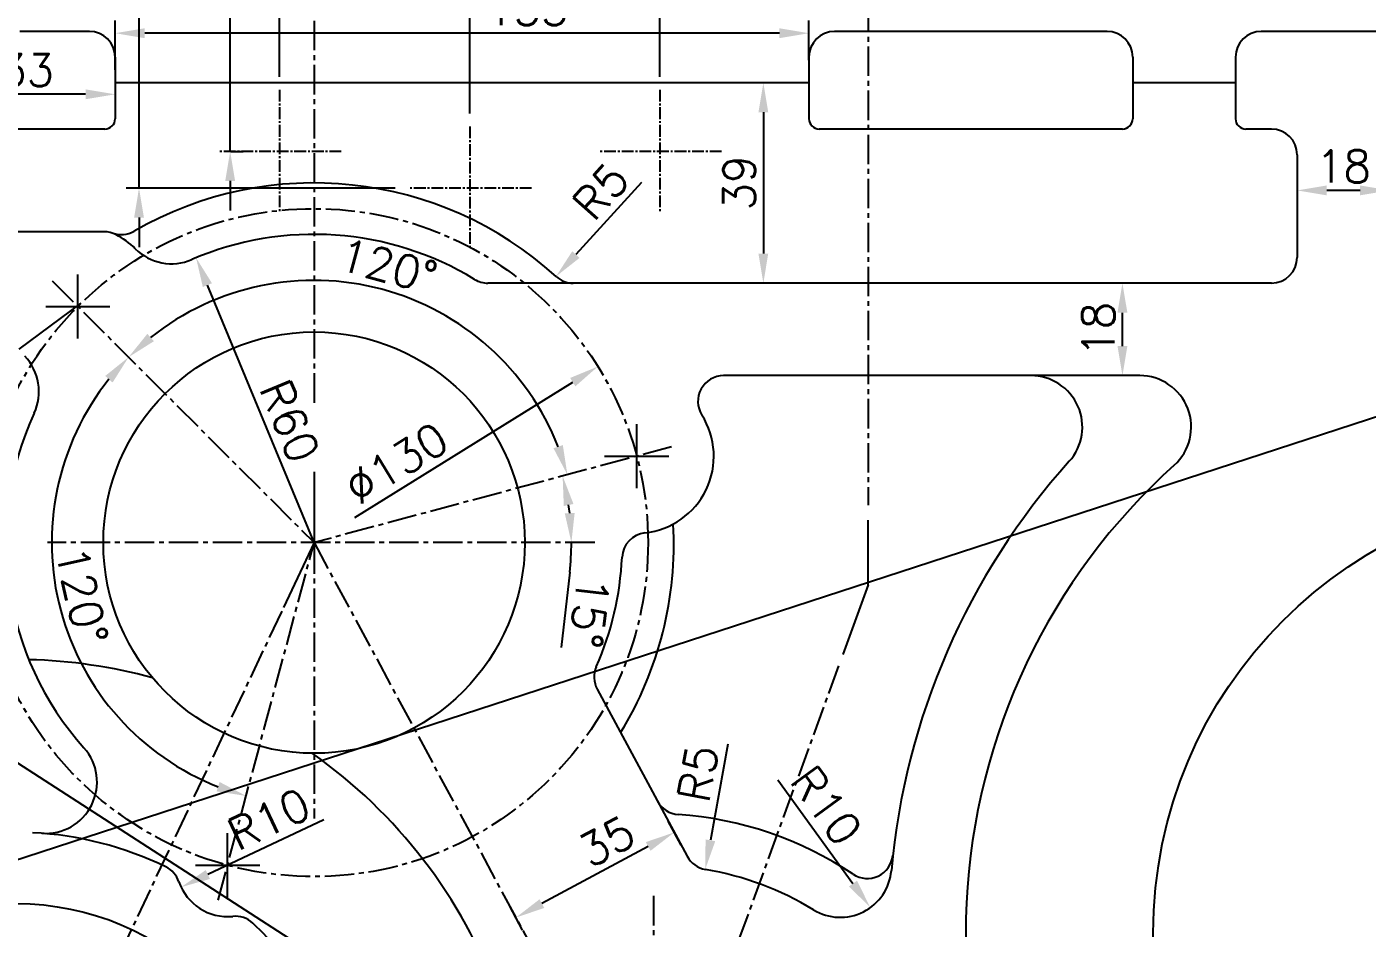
# Model space of a CAD drawing. Header units: millimetres. Extents: x -3508 to 12243, y -3609 to 4092.
# Drawn here: x 4080.6 to 4341.4, y 2793.7 to 2969.1 of the extents above; entities that cross this region are included whole.
import ezdxf

# ---------------------------------------------------------------- set-up
doc = ezdxf.new("R2010")
doc.units = ezdxf.units.MM
doc.header["$LTSCALE"] = 0.3
doc.header["$PDSIZE"] = -50
doc.linetypes.add('CENTER2', pattern=[28.575, 19.05, -3.175, 3.175, -3.175])
doc.layers.add('center', color=1, linetype='CENTER2')
doc.styles.add('rs', font='romans.shx')
doc.dimstyles.new('sarab', dxfattribs={"dimscale": 3, "dimtxt": 2.5, "dimasz": 2.3, "dimexe": 1, "dimexo": 1, "dimtad": 1, "dimdec": 3, "dimdsep": 46, "dimtxsty": 'rs', "dimcen": 0, "dimclrd": 1, "dimclre": 1, "dimclrt": 7, "dimadec": 3, "dimazin": 2, "dimtfac": 1, "dimtdec": 3, "dimtmove": 0, "dimatfit": 3, "dimfxl": 0, "dimarcsym": 0})

# ---------------------------------------------------------------- blocks, each defined once
blk = doc.blocks.new('*D781')
at = {"color": 1, "lineweight": -2, "transparency": 16777216}
blk.add_line((4136.47, 2868.7), (4115.72, 2918.82), dxfattribs=at)
at = {"color": 1, "transparency": 16777216}
blk.add_solid([(4116.6, 2919.19), (4114.83, 2918.45), (4113.52, 2924.13)], dxfattribs=at)
at = {"layer": 'Defpoints', "color": 0, "transparency": 16777216}
for p in [(4113.52, 2924.13), (4136.47, 2868.7)]:
    blk.add_point(p, dxfattribs=at)
at = {"color": 7, "transparency": 16777216, "insert": (4131.74, 2892.37), "char_height": 6.25, "attachment_point": 5, "rotation": 292.495, "style": 'rs'}
blk.add_mtext('R60', dxfattribs=at)
blk = doc.blocks.new('*D787')
at = {"color": 1, "lineweight": -2, "transparency": 16777216}
for p, q in [((4327.77, 2941.7), (4327.77, 2934.75)), ((4340.02, 2937.25), (4333.52, 2937.25))]:
    blk.add_line(p, q, dxfattribs=at)
at = {"color": 1, "transparency": 16777216}
for points in [[(4333.52, 2938.21), (4333.52, 2936.29), (4327.77, 2937.25)], [(4340.02, 2938.21), (4340.02, 2936.29), (4345.77, 2937.25)]]:
    blk.add_solid(points, dxfattribs=at)
at = {"layer": 'Defpoints', "color": 0, "transparency": 16777216}
for p in [(4327.77, 2944.2), (4327.77, 2937.25), (4345.77, 2937.25)]:
    blk.add_point(p, dxfattribs=at)
at = {"color": 7, "transparency": 16777216, "insert": (4336.77, 2941.93), "char_height": 6.25, "attachment_point": 5, "style": 'rs'}
blk.add_mtext('18', dxfattribs=at)
blk = doc.blocks.new('*D788')
at = {"color": 1, "lineweight": -2, "transparency": 16777216}
for p, q in [((4293.77, 2906.95), (4293.77, 2913.45)), ((4294.65, 2901.2), (4291.27, 2901.2))]:
    blk.add_line(p, q, dxfattribs=at)
at = {"color": 1, "transparency": 16777216}
for points in [[(4292.81, 2913.45), (4294.73, 2913.45), (4293.77, 2919.2)], [(4292.81, 2906.95), (4294.73, 2906.95), (4293.77, 2901.2)]]:
    blk.add_solid(points, dxfattribs=at)
at = {"layer": 'Defpoints', "color": 0, "transparency": 16777216}
for p in [(4293.77, 2919.2), (4293.77, 2919.2), (4297.15, 2901.2)]:
    blk.add_point(p, dxfattribs=at)
at = {"color": 7, "transparency": 16777216, "insert": (4289.08, 2910.2), "char_height": 6.25, "attachment_point": 5, "rotation": 90, "style": 'rs'}
blk.add_mtext('18', dxfattribs=at)
blk = doc.blocks.new('*D789')
at = {"color": 1, "lineweight": -2, "transparency": 16777216}
for p, q in [((4097.77, 2960.7), (4097.77, 2970.34)), ((4232.77, 2962.6), (4232.77, 2970.34)), ((4227.02, 2967.84), (4103.52, 2967.84))]:
    blk.add_line(p, q, dxfattribs=at)
at = {"color": 1, "transparency": 16777216}
for points in [[(4103.52, 2968.8), (4103.52, 2966.88), (4097.77, 2967.84)], [(4227.02, 2968.8), (4227.02, 2966.88), (4232.77, 2967.84)]]:
    blk.add_solid(points, dxfattribs=at)
at = {"layer": 'Defpoints', "color": 0, "transparency": 16777216}
for p in [(4097.77, 2967.84), (4097.77, 2958.2), (4232.77, 2960.1)]:
    blk.add_point(p, dxfattribs=at)
at = {"color": 7, "transparency": 16777216, "insert": (4177.98, 2972.53), "char_height": 6.25, "attachment_point": 5, "style": 'rs'}
blk.add_mtext('135', dxfattribs=at)
blk = doc.blocks.new('*D790')
at = {"color": 1, "lineweight": -2, "transparency": 16777216}
for p, q in [((4092.02, 2955.95), (4070.52, 2955.95)), ((4097.77, 2955.7), (4097.77, 2953.45)), ((4064.77, 2953.7), (4064.77, 2953.45))]:
    blk.add_line(p, q, dxfattribs=at)
at = {"color": 1, "transparency": 16777216}
for points in [[(4070.52, 2956.91), (4070.52, 2954.99), (4064.77, 2955.95)], [(4092.02, 2956.91), (4092.02, 2954.99), (4097.77, 2955.95)]]:
    blk.add_solid(points, dxfattribs=at)
at = {"layer": 'Defpoints', "color": 0, "transparency": 16777216}
for p in [(4097.77, 2958.2), (4064.77, 2956.2), (4064.77, 2955.95)]:
    blk.add_point(p, dxfattribs=at)
at = {"color": 7, "transparency": 16777216, "insert": (4080.52, 2960.64), "char_height": 6.25, "attachment_point": 5, "style": 'rs'}
blk.add_mtext('33', dxfattribs=at)
blk = doc.blocks.new('*D791')
at = {"color": 1, "lineweight": -2, "transparency": 16777216}
for p, q in [((4230.27, 2958.2), (4221.4, 2958.2)), ((4223.9, 2952.45), (4223.9, 2924.95))]:
    blk.add_line(p, q, dxfattribs=at)
at = {"color": 1, "transparency": 16777216}
for points in [[(4222.94, 2952.45), (4224.85, 2952.45), (4223.9, 2958.2)], [(4222.94, 2924.95), (4224.85, 2924.95), (4223.9, 2919.2)]]:
    blk.add_solid(points, dxfattribs=at)
at = {"layer": 'Defpoints', "color": 0, "transparency": 16777216}
for p in [(4232.77, 2958.2), (4223.9, 2919.2), (4223.9, 2919.2)]:
    blk.add_point(p, dxfattribs=at)
at = {"color": 7, "transparency": 16777216, "insert": (4219.21, 2938.7), "char_height": 6.25, "attachment_point": 5, "rotation": 90, "style": 'rs'}
blk.add_mtext('39', dxfattribs=at)
blk = doc.blocks.new('*D802')
at = {"color": 1, "lineweight": -2, "transparency": 16777216}
for p, q in [((4207.88, 2809.85), (4205.38, 2814.5)), ((4201.5, 2809.58), (4180.8, 2798.44)), ((4177.06, 2793.27), (4174.56, 2797.92))]:
    blk.add_line(p, q, dxfattribs=at)
at = {"color": 1, "transparency": 16777216}
for points in [[(4201.04, 2810.42), (4201.95, 2808.73), (4206.56, 2812.3)], [(4180.35, 2799.29), (4181.26, 2797.6), (4175.74, 2795.72)]]:
    blk.add_solid(points, dxfattribs=at)
at = {"layer": 'Defpoints', "color": 0, "transparency": 16777216}
for p in [(4209.07, 2807.65), (4175.74, 2795.72), (4178.24, 2791.07)]:
    blk.add_point(p, dxfattribs=at)
at = {"color": 7, "transparency": 16777216, "insert": (4193.43, 2810.56), "char_height": 6.25, "attachment_point": 5, "rotation": 28.2841, "style": 'rs'}
blk.add_mtext('35', dxfattribs=at)
blk = doc.blocks.new('*D803')
at = {"color": 1, "lineweight": -2, "transparency": 16777216}
for start, end in [(90, 118.2841), (65.8898, 77.9449), (130.3391, 142.3942)]:
    blk.add_arc((4202.52, 2745.95), 27.38, start, end, dxfattribs=at)
at = {"color": 1, "transparency": 16777216}
for points in [[(4208.14, 2771.77), (4208.34, 2773.68), (4202.52, 2773.33)], [(4184.26, 2767.61), (4185.34, 2766.03), (4189.55, 2770.06)]]:
    blk.add_solid(points, dxfattribs=at)
at = {"layer": 'Defpoints', "color": 0, "transparency": 16777216}
for p in [(4136.47, 2868.7), (4202.52, 2799.93), (4193.67, 2771.86), (4202.52, 2745.95), (4202.52, 2612.58)]:
    blk.add_point(p, dxfattribs=at)
at = {"color": 7, "transparency": 16777216, "insert": (4194.81, 2777.07), "char_height": 6.25, "attachment_point": 5, "rotation": 13.9119, "style": 'rs'}
blk.add_mtext('28%%D', dxfattribs=at)
blk = doc.blocks.new('*D804')
at = {"color": 1, "lineweight": -2, "transparency": 16777216}
for p, q in [((4166.77, 2952.2), (4166.77, 3018.51)), ((4380.02, 3016.01), (4172.52, 3016.01))]:
    blk.add_line(p, q, dxfattribs=at)
at = {"color": 1, "transparency": 16777216}
for points in [[(4172.52, 3016.97), (4172.52, 3015.05), (4166.77, 3016.01)], [(4380.02, 3016.97), (4380.02, 3015.05), (4385.77, 3016.01)]]:
    blk.add_solid(points, dxfattribs=at)
at = {"layer": 'Defpoints', "color": 0, "transparency": 16777216}
for p in [(4166.77, 3016.01), (4385.77, 3016.01), (4166.77, 2949.7)]:
    blk.add_point(p, dxfattribs=at)
at = {"color": 7, "transparency": 16777216, "insert": (4279.3, 3020.69), "char_height": 6.25, "attachment_point": 5, "style": 'rs'}
blk.add_mtext('219', dxfattribs=at)
blk = doc.blocks.new('*D805')
at = {"color": 1, "lineweight": -2, "transparency": 16777216}
for p, q in [((4166.77, 2985.7), (4166.77, 2998.33)), ((4203.77, 2959.35), (4203.77, 2998.33)), ((4172.52, 2995.83), (4198.02, 2995.83))]:
    blk.add_line(p, q, dxfattribs=at)
at = {"color": 1, "transparency": 16777216}
for points in [[(4172.52, 2996.79), (4172.52, 2994.88), (4166.77, 2995.83)], [(4198.02, 2996.79), (4198.02, 2994.88), (4203.77, 2995.83)]]:
    blk.add_solid(points, dxfattribs=at)
at = {"layer": 'Defpoints', "color": 0, "transparency": 16777216}
for p in [(4203.77, 2995.83), (4166.77, 2983.2), (4203.77, 2956.85)]:
    blk.add_point(p, dxfattribs=at)
at = {"color": 7, "transparency": 16777216, "insert": (4185.27, 3000.52), "char_height": 6.25, "attachment_point": 5, "style": 'rs'}
blk.add_mtext('37', dxfattribs=at)
blk = doc.blocks.new('*D806')
at = {"color": 1, "lineweight": -2, "transparency": 16777216}
for p, q in [((4129.77, 2959.35), (4129.77, 2998.33)), ((4166.77, 2985.7), (4166.77, 2998.33)), ((4161.02, 2995.83), (4135.52, 2995.83))]:
    blk.add_line(p, q, dxfattribs=at)
at = {"color": 1, "transparency": 16777216}
for points in [[(4135.52, 2996.79), (4135.52, 2994.88), (4129.77, 2995.83)], [(4161.02, 2996.79), (4161.02, 2994.88), (4166.77, 2995.83)]]:
    blk.add_solid(points, dxfattribs=at)
at = {"layer": 'Defpoints', "color": 0, "transparency": 16777216}
for p in [(4129.77, 2995.83), (4166.77, 2983.2), (4129.77, 2956.85)]:
    blk.add_point(p, dxfattribs=at)
at = {"color": 7, "transparency": 16777216, "insert": (4148.27, 3000.52), "char_height": 6.25, "attachment_point": 5, "style": 'rs'}
blk.add_mtext('37', dxfattribs=at)
blk = doc.blocks.new('*D807')
at = {"color": 1, "lineweight": -2, "transparency": 16777216}
for p, q in [((4120.15, 2988.95), (4120.15, 3022.82)), ((4127.27, 2983.2), (4117.65, 2983.2)), ((4120.15, 2944.85), (4120.15, 2983.2)), ((4120.27, 2944.85), (4122.65, 2944.85)), ((4120.15, 2939.1), (4120.15, 2933.35))]:
    blk.add_line(p, q, dxfattribs=at)
at = {"color": 1, "transparency": 16777216}
for points in [[(4119.19, 2988.95), (4121.11, 2988.95), (4120.15, 2983.2)], [(4119.19, 2939.1), (4121.11, 2939.1), (4120.15, 2944.85)]]:
    blk.add_solid(points, dxfattribs=at)
at = {"layer": 'Defpoints', "color": 0, "transparency": 16777216}
for p in [(4129.77, 2983.2), (4117.77, 2944.85), (4120.15, 2944.85)]:
    blk.add_point(p, dxfattribs=at)
at = {"color": 7, "transparency": 16777216, "insert": (4115.46, 3008.76), "char_height": 6.25, "attachment_point": 5, "rotation": 90, "style": 'rs'}
blk.add_mtext('38.35', dxfattribs=at)
blk = doc.blocks.new('*D808')
at = {"color": 1, "lineweight": -2, "transparency": 16777216}
for p, q in [((4102.41, 2988.95), (4102.41, 3016.87)), ((4127.27, 2983.2), (4099.91, 2983.2)), ((4102.41, 2937.7), (4102.41, 2983.2)), ((4152.27, 2937.7), (4099.91, 2937.7)), ((4102.41, 2931.95), (4102.41, 2926.2))]:
    blk.add_line(p, q, dxfattribs=at)
at = {"color": 1, "transparency": 16777216}
for points in [[(4101.46, 2988.95), (4103.37, 2988.95), (4102.41, 2983.2)], [(4101.46, 2931.95), (4103.37, 2931.95), (4102.41, 2937.7)]]:
    blk.add_solid(points, dxfattribs=at)
at = {"layer": 'Defpoints', "color": 0, "transparency": 16777216}
for p in [(4129.77, 2983.2), (4102.41, 2937.7), (4154.77, 2937.7)]:
    blk.add_point(p, dxfattribs=at)
at = {"color": 7, "transparency": 16777216, "insert": (4097.73, 3005.78), "char_height": 6.25, "attachment_point": 5, "rotation": 90, "style": 'rs'}
blk.add_mtext('45.5', dxfattribs=at)
blk = doc.blocks.new('*D810')
at = {"color": 1, "lineweight": -2, "transparency": 16777216}
for p, q in [((4091.07, 2915.3), (4079.03, 2906.36)), ((4074.41, 2902.93), (4051.47, 2885.91))]:
    blk.add_line(p, q, dxfattribs=at)
at = {"color": 1, "transparency": 16777216}
blk.add_solid([(4073.84, 2903.7), (4074.98, 2902.16), (4079.03, 2906.36)], dxfattribs=at)
at = {"layer": 'Defpoints', "color": 0, "transparency": 16777216}
for p in [(4091.07, 2915.3), (4079.03, 2906.36)]:
    blk.add_point(p, dxfattribs=at)
at = {"color": 7, "transparency": 16777216, "insert": (4056.38, 2895.39), "char_height": 6.25, "attachment_point": 5, "rotation": 36.5808, "style": 'rs'}
blk.add_mtext('R15', dxfattribs=at)
blk = doc.blocks.new('*D570')
at = {"color": 1, "lineweight": -2, "transparency": 16777216}
blk.add_line((4144.4, 2873.62), (4186.82, 2899.94), dxfattribs=at)
at = {"color": 1, "transparency": 16777216}
blk.add_solid([(4186.31, 2900.75), (4187.32, 2899.12), (4191.7, 2902.97)], dxfattribs=at)
at = {"layer": 'Defpoints', "color": 0, "transparency": 16777216}
for p in [(4191.7, 2902.97), (4081.24, 2834.43)]:
    blk.add_point(p, dxfattribs=at)
at = {"color": 7, "transparency": 16777216, "insert": (4152.49, 2884.15), "char_height": 6.25, "attachment_point": 5, "rotation": 31.8192, "style": 'rs'}
blk.add_mtext('∅130', dxfattribs=at)
blk = doc.blocks.new('*D571')
at = {"color": 1, "lineweight": -2, "transparency": 16777216}
blk.add_line((4202.52, 2745.95), (4014.93, 2866.99), dxfattribs=at)
at = {"color": 1, "transparency": 16777216}
blk.add_solid([(4015.45, 2867.79), (4014.41, 2866.18), (4010.1, 2870.1)], dxfattribs=at)
at = {"layer": 'Defpoints', "color": 0, "transparency": 16777216}
for p in [(4010.1, 2870.1), (4202.52, 2745.95)]:
    blk.add_point(p, dxfattribs=at)
at = {"color": 7, "transparency": 16777216, "insert": (4049.02, 2850.57), "char_height": 6.25, "attachment_point": 5, "rotation": 327.1692, "style": 'rs'}
blk.add_mtext('R229', dxfattribs=at)
blk = doc.blocks.new('*D572')
at = {"color": 1, "lineweight": -2, "transparency": 16777216}
blk.add_line((4200.2, 2938.81), (4187.42, 2924.75), dxfattribs=at)
at = {"color": 1, "transparency": 16777216}
blk.add_solid([(4186.71, 2925.4), (4188.13, 2924.11), (4183.55, 2920.5)], dxfattribs=at)
at = {"layer": 'Defpoints', "color": 0, "transparency": 16777216}
for p in [(4186.92, 2924.2), (4183.55, 2920.5)]:
    blk.add_point(p, dxfattribs=at)
at = {"color": 7, "transparency": 16777216, "insert": (4192.27, 2937.06), "char_height": 6.25, "attachment_point": 5, "rotation": 47.7314, "style": 'rs'}
blk.add_mtext('R5', dxfattribs=at)
blk = doc.blocks.new('*D574')
at = {"color": 1, "lineweight": -2, "transparency": 16777216}
blk.add_line((4216.97, 2829.45), (4213.6, 2810.76), dxfattribs=at)
at = {"color": 1, "transparency": 16777216}
blk.add_solid([(4212.66, 2810.93), (4214.54, 2810.59), (4212.58, 2805.1)], dxfattribs=at)
at = {"layer": 'Defpoints', "color": 0, "transparency": 16777216}
for p in [(4213.47, 2810.02), (4212.58, 2805.1)]:
    blk.add_point(p, dxfattribs=at)
at = {"color": 7, "transparency": 16777216, "insert": (4211.19, 2823.77), "char_height": 6.25, "attachment_point": 5, "rotation": 79.7717, "style": 'rs'}
blk.add_mtext('R5', dxfattribs=at)
blk = doc.blocks.new('*D575')
at = {"color": 1, "lineweight": -2, "transparency": 16777216}
blk.add_line((4226.72, 2822.55), (4241.34, 2802.34), dxfattribs=at)
at = {"color": 1, "transparency": 16777216}
blk.add_solid([(4242.12, 2802.9), (4240.57, 2801.78), (4244.71, 2797.68)], dxfattribs=at)
at = {"layer": 'Defpoints', "color": 0, "transparency": 16777216}
for p in [(4238.85, 2805.78), (4244.71, 2797.68)]:
    blk.add_point(p, dxfattribs=at)
at = {"color": 7, "transparency": 16777216, "insert": (4236.15, 2817.52), "char_height": 6.25, "attachment_point": 5, "rotation": 305.8794, "style": 'rs'}
blk.add_mtext('R10', dxfattribs=at)
blk = doc.blocks.new('*D407')
at = {"color": 1, "lineweight": -2, "transparency": 16777216}
blk.add_line((4138.37, 2814.73), (4115.8, 2804.1), dxfattribs=at)
at = {"color": 1, "transparency": 16777216}
blk.add_solid([(4115.39, 2804.97), (4116.21, 2803.24), (4110.6, 2801.65)], dxfattribs=at)
at = {"layer": 'Defpoints', "color": 0, "transparency": 16777216}
for p in [(4119.65, 2805.91), (4110.6, 2801.65)]:
    blk.add_point(p, dxfattribs=at)
at = {"color": 7, "transparency": 16777216, "insert": (4127.69, 2814.88), "char_height": 6.25, "attachment_point": 5, "rotation": 25.2068, "style": 'rs'}
blk.add_mtext('R10', dxfattribs=at)
blk = doc.blocks.new('*D620')
at = {"color": 1, "lineweight": -2, "transparency": 16777216}
blk.add_arc((4136.47, 2868.7), 51.04, 141.4587, 248.5413, dxfattribs=at)
at = {"color": 1, "transparency": 16777216}
for points in [[(4095.84, 2901.14), (4097.27, 2899.86), (4100.38, 2904.79)], [(4118.1, 2822.11), (4117.5, 2820.29), (4123.26, 2819.4)]]:
    blk.add_solid(points, dxfattribs=at)
at = {"layer": 'Defpoints', "color": 0, "transparency": 16777216}
for p in [(4085.54, 2919.63), (4136.47, 2868.7), (4136.47, 2868.7), (4094.67, 2839.43), (4117.83, 2799.13)]:
    blk.add_point(p, dxfattribs=at)
at = {"color": 7, "transparency": 16777216, "insert": (4091.28, 2858.41), "char_height": 6.25, "attachment_point": 5, "rotation": 282.8193, "style": 'rs'}
blk.add_mtext('120°', dxfattribs=at)
blk = doc.blocks.new('*D621')
at = {"color": 1, "lineweight": -2, "transparency": 16777216}
blk.add_arc((4136.47, 2868.7), 51.04, 21.4587, 128.5413, dxfattribs=at)
at = {"color": 1, "transparency": 16777216}
for points in [[(4105.31, 2907.9), (4104.03, 2909.33), (4100.38, 2904.79)], [(4184.88, 2887.67), (4183.06, 2887.07), (4185.77, 2881.91)]]:
    blk.add_solid(points, dxfattribs=at)
at = {"layer": 'Defpoints', "color": 0, "transparency": 16777216}
for p in [(4085.54, 2919.63), (4165.74, 2910.5), (4206.04, 2887.34), (4136.47, 2868.7), (4136.47, 2868.7)]:
    blk.add_point(p, dxfattribs=at)
at = {"color": 7, "transparency": 16777216, "insert": (4150.89, 2922.52), "char_height": 6.25, "attachment_point": 5, "rotation": 345, "style": 'rs'}
blk.add_mtext('120°', dxfattribs=at)
blk = doc.blocks.new('*D622')
at = {"color": 1, "lineweight": -2, "transparency": 16777216}
blk.add_line((4186.22, 2862.96), (4184.53, 2848.32), dxfattribs=at)
for start, end in [(6.5822, 8.4178), (353.4178, 0)]:
    blk.add_arc((4136.47, 2868.7), 50.08, start, end, dxfattribs=at)
at = {"color": 1, "transparency": 16777216}
for points in [[(4185.07, 2875.83), (4186.95, 2876.22), (4184.84, 2881.66)], [(4187.18, 2874.49), (4185.26, 2874.38), (4186.55, 2868.7)]]:
    blk.add_solid(points, dxfattribs=at)
at = {"layer": 'Defpoints', "color": 0, "transparency": 16777216}
for p in [(4206.04, 2887.34), (4185.79, 2877.39), (4084.62, 2868.7), (4136.47, 2868.7), (4191.08, 2868.7)]:
    blk.add_point(p, dxfattribs=at)
at = {"color": 7, "transparency": 16777216, "insert": (4190.03, 2855.1), "char_height": 6.25, "attachment_point": 5, "rotation": 263.4178, "style": 'rs'}
blk.add_mtext('15°', dxfattribs=at)

msp = doc.modelspace()

# ---------------------------------------------------------------- linework, layer by layer
for p, q in [((2666.3122, 2346.5266), (8019.6586, 4091.8082)), ((4092.7715, 2968.1982), (4079.192, 2968.1982)), ((4290.7715, 2968.1982), (4237.7715, 2968.1982)), ((4390.7715, 2968.1982), (4320.7715, 2968.1982)), ((4097.7715, 2963.1982), (4097.7715, 2951.1982)), ((4232.7715, 2963.1982), (4232.7715, 2951.1982)), ((4295.7715, 2963.1982), (4295.7715, 2951.1982)), ((4315.7715, 2963.1982), (4315.7715, 2951.1982)), ((4232.7715, 2958.1982), (4097.7715, 2958.1982)), ((4315.7715, 2958.1982), (4295.7715, 2958.1982)), ((4095.7715, 2949.1982), (4066.7715, 2949.1982)), ((4293.7715, 2949.1982), (4234.7715, 2949.1982)), ((4322.7715, 2949.1982), (4317.7715, 2949.1982)), ((4327.7715, 2944.1982), (4327.7715, 2924.1982)), ((4095.6311, 2929.1982), (4060.4715, 2929.1982)), ((4322.7715, 2919.1982), (4170.3056, 2919.1982)), ((4297.1487, 2901.1982), (4216.1684, 2901.1982)), ((4191.57, 2840.1649), (4209.0656, 2807.6505))]:
    msp.add_line(p, q)
at = {"color": 1}
for p, q in [((4090.5095, 2908.4101), (4090.5095, 2920.9101)), ((4084.2595, 2914.6601), (4096.7595, 2914.6601)), ((4199.2567, 2879.2714), (4199.2567, 2891.7714)), ((4193.0067, 2885.5214), (4205.5067, 2885.5214)), ((4119.6482, 2799.663), (4119.6482, 2812.163)), ((4113.3982, 2805.913), (4125.8982, 2805.913))]:
    msp.add_line(p, q, dxfattribs=at)
at = {"color": 60}
for p, q in [((4136.4715, 2882.4869), (4136.4715, 2868.6982)), ((4244.2877, 2860.4953), (4244.2877, 2873.0806)), ((4136.4715, 2868.6982), (4130.5012, 2856.0519)), ((4244.2877, 2860.4953), (4239.3441, 2846.9372))]:
    msp.add_line(p, q, dxfattribs=at)
for centre, radius in [((4136.4715, 2868.6982), 41), ((4385.7715, 2792.6982), 86), ((4078.5215, 2745.9482), 52.5)]:
    msp.add_circle(centre, radius)
for centre, radius, start, end in [((4092.7715, 2963.1982), 5, 0, 90), ((4237.7715, 2963.1982), 5, 90, 180), ((4290.7715, 2963.1982), 5, 0, 90), ((4320.7715, 2963.1982), 5, 90, 180), ((4095.7715, 2951.1982), 2, 270, 0), ((4234.7715, 2951.1982), 2, 180, 270), ((4293.7715, 2951.1982), 2, 270, 0), ((4317.7715, 2951.1982), 2, 180, 270), ((4322.7715, 2944.1982), 5, 0, 90), ((4136.4715, 2868.6982), 70, 47.731416, 120.024954), ((4095.6311, 2924.1982), 5, 62.873247, 90), ((4098.9432, 2933.6337), 5, 250.657703, 300.024954), ((4091.0715, 2915.2982), 15, 44.997421, 62.873247), ((4136.4715, 2868.6982), 60, 58.632496, 113.329724), ((4108.7499, 2932.975), 10, 224.997421, 293.329724), ((4322.7715, 2924.1982), 5, 270, 0), ((4170.3056, 2924.1982), 5, 238.632496, 270), ((4186.917, 2924.1982), 5, 227.731416, 270), ((4072.9395, 2898.0868), 10, 335.175688, 43.507991), ((4216.1684, 2896.1982), 5, 90, 212.265149), ((4275.9808, 2891.1982), 10, 318.102767, 90), ((4297.1487, 2891.1982), 10, 311.978469, 90), ((4297.1487, 2891.1982), 10, 311.978469, 90), ((4136.4715, 2868.6982), 60, 155.175688, 221.742089), ((4199.2567, 2885.5214), 15, 276.150117, 32.265149), ((4385.7715, 2792.6982), 137.5, 138.102767, 174.911138), ((4385.7715, 2792.6982), 122.5, 131.978469, 222.497715), ((4136.4715, 2868.3626), 70, 328.434433, 3.232677), ((4201.3993, 2865.6365), 5, 96.150117, 177.300234), ((4136.4715, 2868.6982), 60, 336.263925, 357.300234), ((4078.5215, 2745.9482), 100, 20.29764, 20.29764), ((4078.5215, 2745.9482), 100, 74.619339, 88.600394), ((4195.9731, 2842.5341), 5, 156.263925, 208.284052), ((4084.241, 2822.0937), 10, 265.704385, 41.742089), ((4078.5215, 2745.9482), 100, 20.29764, 54.836879), ((4207.6839, 2820.7703), 5, 208.284052, 266.0531), ((4202.5215, 2745.9482), 70, 56.301477, 86.0531), ((4078.5215, 2745.9482), 66.36, 63.972529, 87.269291), ((4213.4686, 2810.0197), 5, 208.284052, 260.30418), ((4244.1332, 2808.3458), 5, 236.301477, 353.695755), ((4105.4464, 2801.0853), 5, 18.774727, 63.972529), ((4202.5215, 2745.9482), 60, 58.733465, 80.30418), ((4238.8529, 2805.7815), 10, 238.733465, 354.911138), ((4119.6482, 2805.913), 10, 198.774727, 275.672229), ((4121.1308, 2790.9864), 5, 46.587409, 95.672229), ((4078.5215, 2745.9482), 67, 328.277516, 46.587409)]:
    msp.add_arc(centre, radius, start, end)
at = {"layer": 'center'}
for p, q in [((4136.4715, 3021.6672), (4136.4715, 2895.6477)), ((4244.2877, 2990.9531), (4244.2877, 2876.0015)), ((4085.5437, 2919.626), (4136.4715, 2868.6982)), ((4206.0401, 2887.339), (4136.4715, 2868.6982)), ((4191.0809, 2868.6982), (4084.6177, 2868.6982)), ((4117.8306, 2799.1295), (4136.4715, 2868.6982)), ((4136.4715, 2868.6982), (4202.5215, 2745.9482)), ((4136.4715, 2868.3626), (4136.4715, 2815.0236)), ((4130.1798, 2855.3712), (4083.6623, 2756.8375)), ((4238.5388, 2844.7285), (4206.777, 2757.6191)), ((4202.5215, 2799.9269), (4202.5215, 2612.5768))]:
    msp.add_line(p, q, dxfattribs=at)
at = {"layer": 'center', "ltscale": 0.4}
for p, q in [((4129.7715, 2956.8482), (4129.7715, 2932.8482)), ((4203.7715, 2956.8482), (4203.7715, 2932.8482)), ((4166.7715, 2949.6982), (4166.7715, 2925.6982)), ((4141.7715, 2944.8482), (4117.7715, 2944.8482)), ((4215.7715, 2944.8482), (4191.7715, 2944.8482)), ((4178.7715, 2937.6982), (4154.7715, 2937.6982))]:
    msp.add_line(p, q, dxfattribs=at)
at = {"layer": 'center'}
msp.add_circle((4136.4715, 2868.6982), 65, dxfattribs=at)

# ---------------------------------------------------------------- dimensions: what is measured, and where the dimension line sits
for base, p1, p2, picture, middle in [((4166.7715, 3016.007), (4385.7715, 3016.007), (4166.7715, 2949.6982), '*D804', (4279.2968, 3016.007)), ((4097.7715, 2967.8403), (4232.7715, 2960.0992), (4097.7715, 2958.1982), '*D789', (4177.9848, 2967.8403)), ((4064.7715, 2955.9507), (4097.7715, 2958.1982), (4064.7715, 2956.1982), '*D790', (4080.5158, 2955.9507))]:
    dim = msp.add_linear_dim(base=base, p1=p1, p2=p2, dimstyle='sarab', override={"dimscale": 2.5, "dimdec": 2, "dimadec": 2, "dimtdec": 2, "dimatfit": 0})
    dim.commit()
    dim.dimension.update_dxf_attribs({"geometry": picture, "text_midpoint": middle, "dimtype": 160})
for base, p1, p2, angle, picture, middle, dimtype in [((4120.1514, 2944.8482), (4129.7715, 2983.1982), (4117.7715, 2944.8482), 90, '*D807', (4120.1514, 3008.7607), 160), ((4102.4137, 2937.6982), (4129.7715, 2983.1982), (4154.7715, 2937.6982), 90, '*D808', (4102.4137, 3005.7845), 160), ((4175.7406, 2795.7188), (4209.0656, 2807.6505), (4178.2442, 2791.066), 208.284052, '*D802', (4195.6508, 2806.4322), 161)]:
    dim = msp.add_linear_dim(base=base, p1=p1, p2=p2, angle=angle, dimstyle='sarab', override={"dimscale": 2.5, "dimdec": 2, "dimadec": 2, "dimtdec": 2, "dimatfit": 0})
    dim.commit()
    dim.dimension.update_dxf_attribs({"geometry": picture, "text_midpoint": middle, "dimtype": dimtype})
for base, p1, p2, picture, middle in [((4129.7715, 2995.8339), (4166.7715, 2983.1982), (4129.7715, 2956.8482), '*D806', (4148.2715, 3000.5214)), ((4203.7715, 2995.8339), (4166.7715, 2983.1982), (4203.7715, 2956.8482), '*D805', (4185.2715, 3000.5214)), ((4327.7715, 2937.247), (4345.7715, 2937.247), (4327.7715, 2944.1982), '*D787', (4336.7715, 2941.9345))]:
    dim = msp.add_linear_dim(base=base, p1=p1, p2=p2, dimstyle='sarab', override={"dimscale": 2.5, "dimdec": 2, "dimadec": 2, "dimtdec": 2, "dimatfit": 0})
    dim.commit()
    dim.dimension.update_dxf_attribs({"geometry": picture, "text_midpoint": middle})
for base, p1, p2, picture, middle in [((4223.8965, 2919.1982), (4232.7715, 2958.1982), (4223.8965, 2919.1982), '*D791', (4219.209, 2938.6982)), ((4293.7715, 2919.1982), (4297.1487, 2901.1982), (4293.7715, 2919.1982), '*D788', (4289.084, 2910.1982))]:
    dim = msp.add_linear_dim(base=base, p1=p1, p2=p2, angle=90, dimstyle='sarab', override={"dimscale": 2.5, "dimdec": 2, "dimadec": 2, "dimtdec": 2, "dimatfit": 0})
    dim.commit()
    dim.dimension.update_dxf_attribs({"geometry": picture, "text_midpoint": middle})
for center, mpoint, override, picture, middle in [((4186.917, 2924.1982), (4183.554, 2920.4982), {"dimscale": 2.5, "dimdec": 2, "dimadec": 2, "dimtdec": 2}, '*D572', (4195.743, 2933.9085)), ((4136.4715, 2868.6982), (4113.5153, 2924.1329), {"dimscale": 2.5, "dimdec": 2, "dimadec": 2, "dimtdec": 2, "dimatfit": 0}, '*D781', (4127.4124, 2890.5741)), ((4091.0715, 2915.2982), (4079.0262, 2906.3588), {"dimscale": 2.5, "dimdec": 2, "dimadec": 2, "dimtdec": 2, "dimatfit": 0}, '*D810', (4059.1742, 2891.6257)), ((4202.5215, 2745.9482), (4010.0984, 2870.1028), {"dimscale": 2.5, "dimdec": 2, "dimadec": 2, "dimtdec": 2, "dimatfit": 0}, '*D571', (4046.4763, 2846.6311)), ((4213.4686, 2810.0197), (4212.5808, 2805.0992), {"dimscale": 2.5, "dimdec": 2, "dimadec": 2, "dimtdec": 2, "dimtmove": 1}, '*D574', (4215.7987, 2822.9332)), ((4238.8529, 2805.7815), (4244.7137, 2797.679), {"dimscale": 2.5, "dimdec": 2, "dimadec": 2, "dimtdec": 2}, '*D575', (4232.3484, 2814.7739)), ((4119.6482, 2805.913), (4110.6005, 2801.6541), {"dimscale": 2.5, "dimdec": 2, "dimcen": 2.5, "dimadec": 2, "dimtdec": 2}, '*D407', (4129.6896, 2810.6396))]:
    dim = msp.add_radius_dim(center=center, mpoint=mpoint, dimstyle='sarab', override=override)
    dim.commit()
    dim.dimension.update_dxf_attribs({"geometry": picture, "text_midpoint": middle, "dimtype": 164})
for base, line1, line2, picture, middle in [((4165.7446, 2910.5045), ((4085.5437, 2919.626), (4136.4715, 2868.6982)), ((4206.0401, 2887.339), (4136.4715, 2868.6982)), '*D621', (4150.8938, 2922.5231)), ((4185.79, 2877.3944), ((4206.0401, 2887.339), (4136.4715, 2868.6982)), ((4191.0809, 2868.6982), (4084.6177, 2868.6982)), '*D622', (4190.033, 2855.1028))]:
    dim = msp.add_angular_dim_2l(base=base, line1=line1, line2=line2, dimstyle='sarab', override={"dimscale": 2.5, "dimdec": 2, "dimcen": 2.5, "dimadec": 2, "dimtdec": 2})
    dim.commit()
    dim.dimension.update_dxf_attribs({"geometry": picture, "text_midpoint": middle})
dim = msp.add_angular_dim_2l(base=(4094.6651, 2839.425), line1=((4117.8306, 2799.1295), (4136.4715, 2868.6982)), line2=((4085.5437, 2919.626), (4136.4715, 2868.6982)), dimstyle='sarab', override={"dimscale": 2.5, "dimdec": 2, "dimcen": 2.5, "dimadec": 2, "dimtdec": 2})
dim.commit()
dim.dimension.update_dxf_attribs({"geometry": '*D620', "text_midpoint": (4086.7074, 2857.3744), "dimtype": 162})
dim = msp.add_diameter_dim_2p(p1=(4081.2399, 2834.4276), p2=(4191.7031, 2902.9688), dimstyle='sarab', override={"dimscale": 2.5, "dimdec": 2, "dimadec": 2, "dimtdec": 2})
dim.commit()
dim.dimension.update_dxf_attribs({"geometry": '*D570', "text_midpoint": (4154.963, 2880.1719), "dimtype": 163})
dim = msp.add_angular_dim_2l(base=(4193.6727, 2771.8581), line1=((4202.5215, 2799.9269), (4202.5215, 2612.5768)), line2=((4136.4715, 2868.6982), (4202.5215, 2745.9482)), text='28%%D', dimstyle='sarab', override={"dimscale": 2.5, "dimdec": 2, "dimadec": 2, "dimtdec": 2, "dimatfit": 0})
dim.commit()
dim.dimension.update_dxf_attribs({"geometry": '*D803', "text_midpoint": (4195.9387, 2772.5243), "dimtype": 162})

doc.saveas('drawing.dxf')
